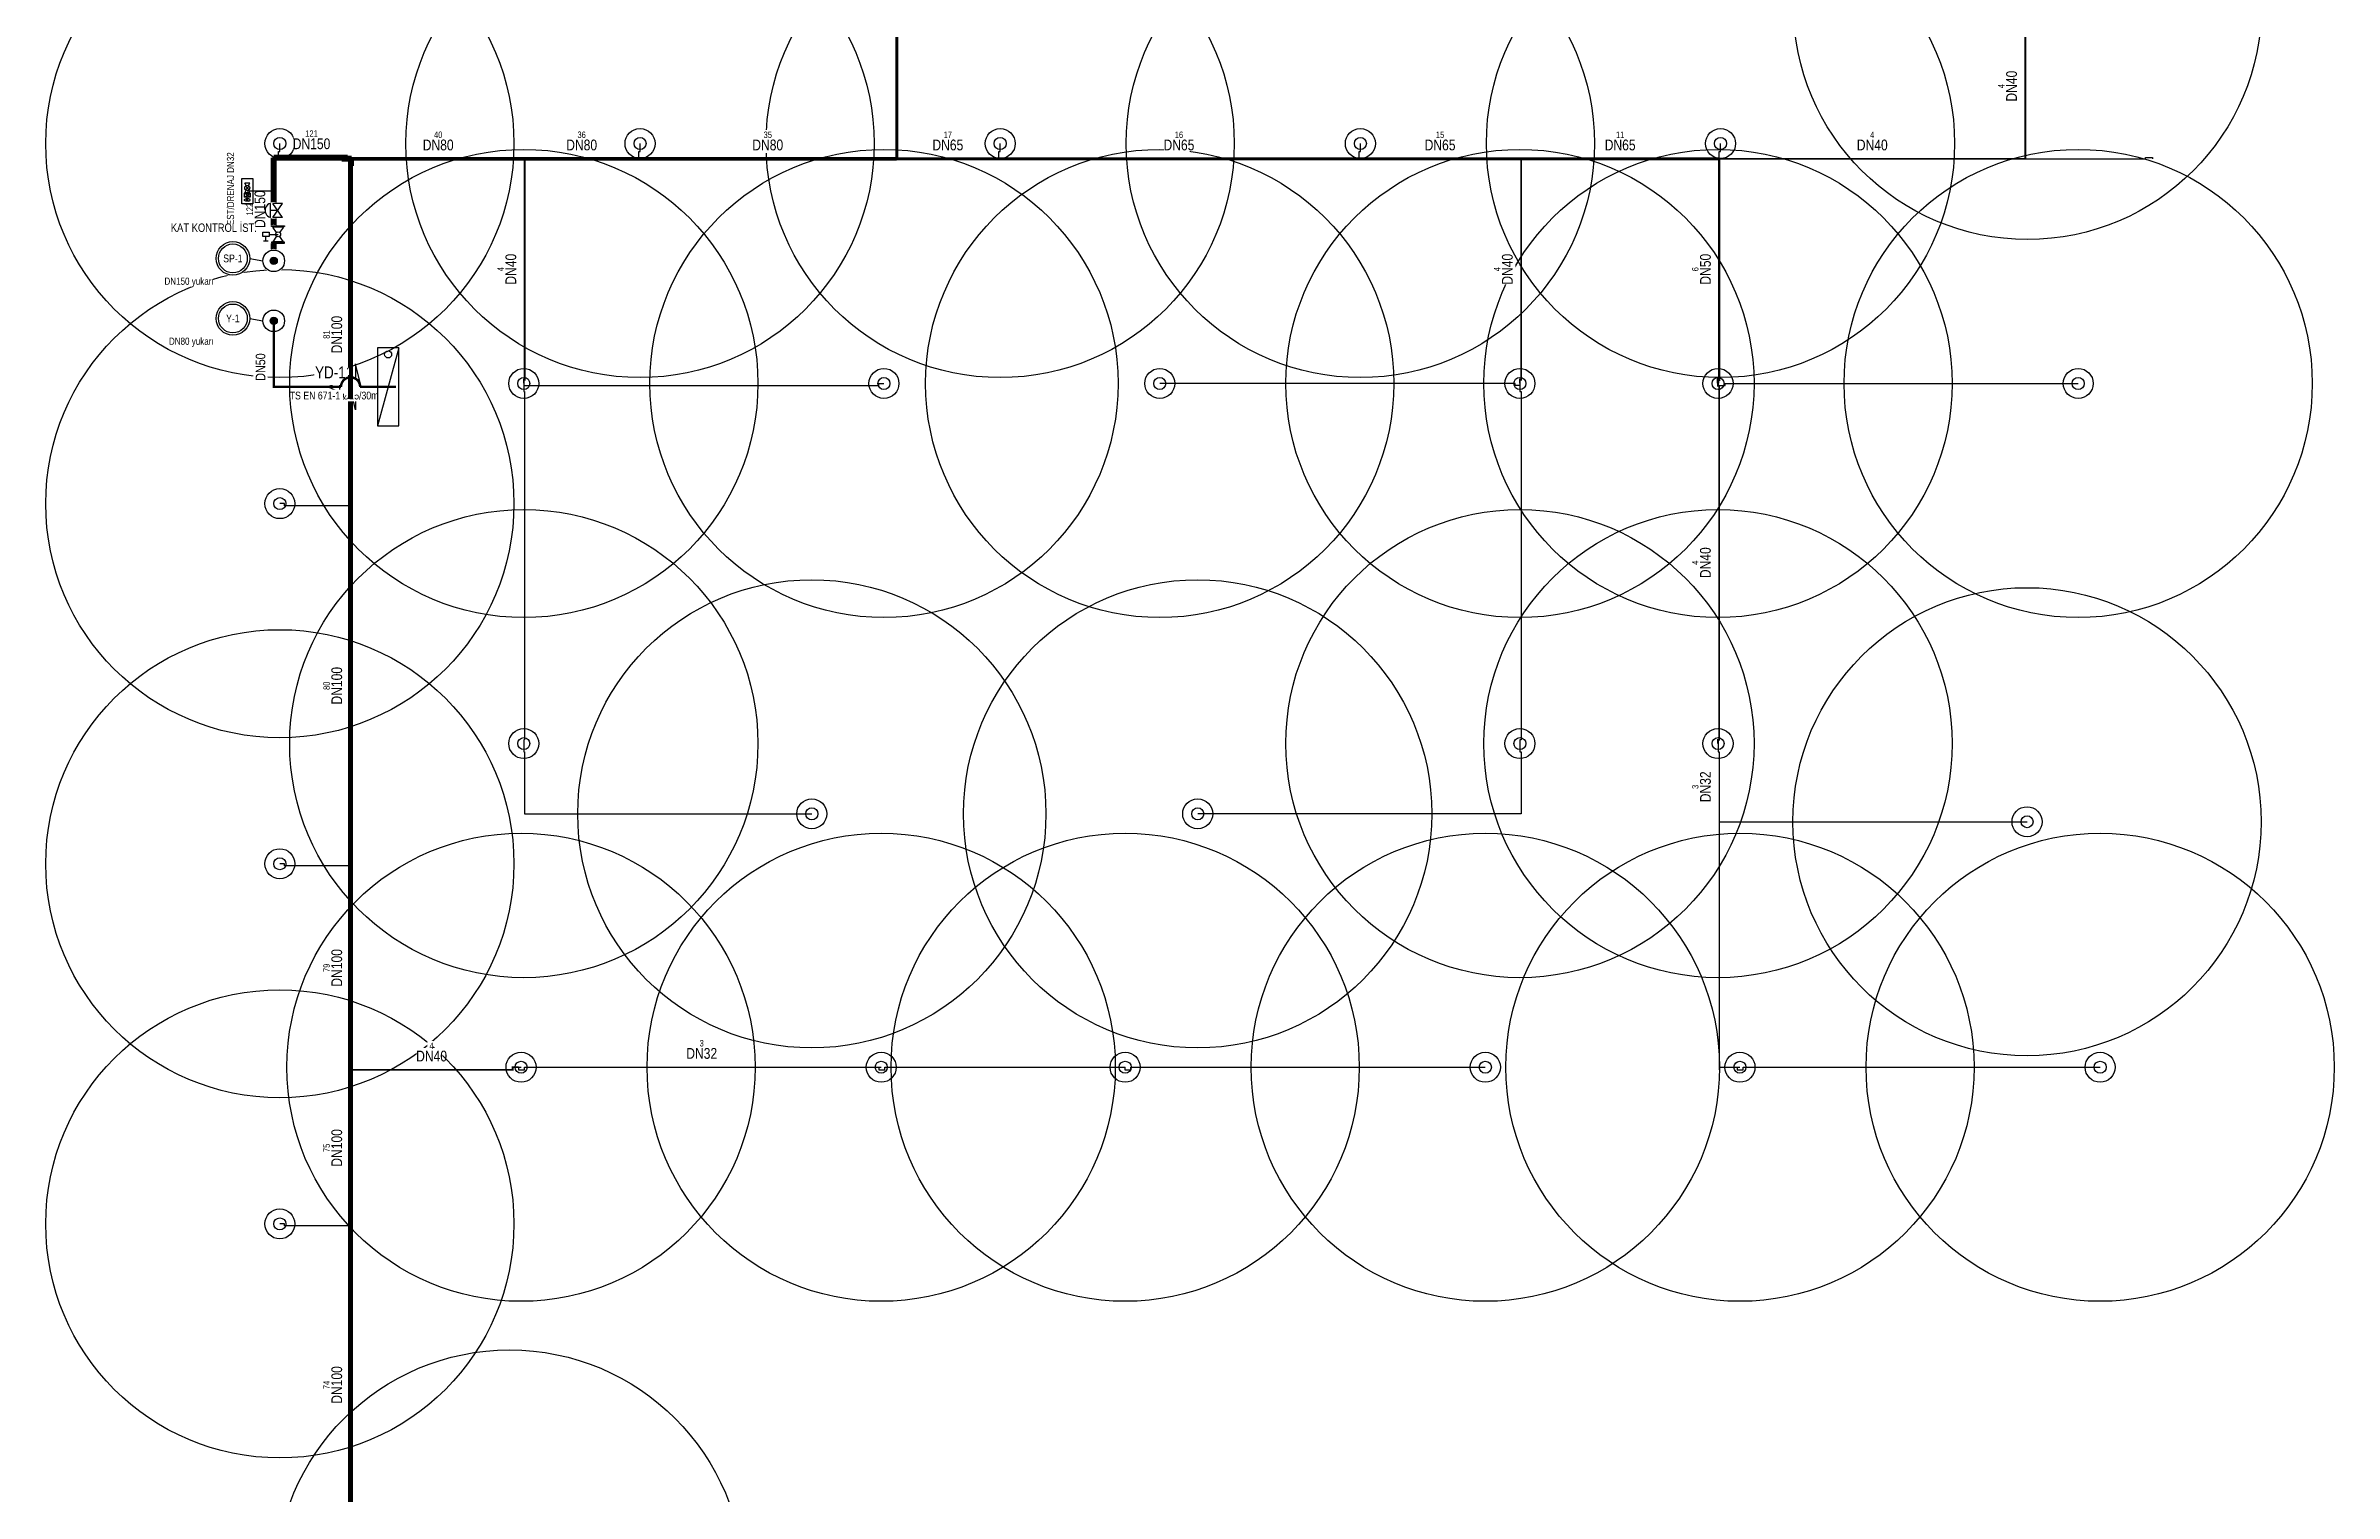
# Model space of a CAD drawing. Header units: centimetres. Extents: x 247996 to 269940, y -458027 to -450648.
# Drawn here: x 252467 to 254373, y -453262 to -452056 of the extents above; entities that cross this region are included whole.
import ezdxf
from ezdxf.enums import TextEntityAlignment as Align

# ---------------------------------------------------------------- set-up
doc = ezdxf.new("R2010")
doc.units = ezdxf.units.CM
for name, color, linetype in [('MTY-SPRINKLER', 15, 'Continuous'), ('MTY-SPRINKLER-BORU', 140, 'Continuous'), ('MTY-SPRINKLER-CAP', 141, 'Continuous'), ('MTY-SPRINKLER-KORUMA', 8, 'Continuous'), ('MTY-YANGIN-DOLAP', 1, 'Continuous'), ('MTY-YANGIN-DOLAP-BORU', 1, 'Continuous'), ('MTY-YANGIN-KOLON', 6, 'Continuous'), ('MTY-YANGIN-VANA', 1, 'Continuous')]:
    doc.layers.add(name, color=color, linetype=linetype)
doc.styles.add('ROTAS', font='arial.ttf')

# ---------------------------------------------------------------- blocks, each defined once
blk = doc.blocks.new('ASL-SPR-PE')
for radius in [12.5, 5]:
    blk.add_circle((0, 0), radius)
blk = doc.blocks.new('Y-KOLON')
blk.add_hatch(color=7).paths.add_polyline_path([(3, 0), (2.8, 1.1), (2.1, 2.1), (1.1, 2.8), (0, 3), (-1.1, 2.8), (-2.1, 2.1), (-2.8, 1.1), (-3, 0), (-2.8, -1.1), (-2.1, -2.1), (-1.1, -2.8), (0, -3), (1.1, -2.8), (2.1, -2.1), (2.8, -1.1)])
for radius in [9, 3]:
    blk.add_circle((0, 0), radius)
blk = doc.blocks.new('ASL-YD-PLAN')
for p, q in [((0, 32.8), (-5, 22)), ((-5, 22), (5, 22)), ((5, 22), (0, 32.8)), ((0, 22), (0, 12.3)), ((-21.2, 7.3), (0, 12.3)), ((21.2, 7.3), (-21.2, 7.3)), ((0, 2.3), (21.2, 7.3)), ((0, 2.3), (0, -7.8)), ((36, -32.8), (-36, -12.8)), ((30, -22.8), (30, -22.8))]:
    blk.add_line(p, q)
for points in [[(-36, -12.8), (-36, -32.8), (36, -32.8), (36, -12.8), (-36, -12.8)], [(36, -32.8), (-36, -12.8), (-36, -32.8), (36, -32.8)]]:
    blk.add_lwpolyline(points)
blk.add_circle((30, -22.8), 3.25)
blk = doc.blocks.new('ASL-IZL-KELEBEK')
for p, q in [((-4.4, -6.8), (-17.1, 1.9)), ((-17.1, -22.4), (-17.1, 1.9)), ((-15.3, 12.6), (-15.3, 23.4)), ((-15.3, 12.6), (-15.3, 23.4)), ((-15.3, 12.6), (-15.3, 23.4)), ((-15.3, 12.6), (-15.3, 23.4)), ((-15.3, 18), (-4.7, 18)), ((-15.3, 18), (-4.7, 18)), ((-15.3, 18), (-4.7, 18)), ((-15.3, 18), (-4.7, 18)), ((0.1, 10.8), (0.1, -10.2)), ((4.6, -6.7), (17.1, 1.9)), ((17.1, -22.4), (17.1, 1.9)), ((-17.1, -22.4), (-4.4, -13.6)), ((17.1, -22.4), (4.6, -13.7))]:
    blk.add_line(p, q)
for points in [[(-18.2, 4.8), (-20, 4.8), (-20, -25.2), (-18.2, -25.2), (-18.2, 4.8)], [(4.9, 25.2), (4.9, 10.8), (-4.7, 10.8), (-4.7, 25.2), (4.9, 25.2)], [(4.9, 25.2), (4.9, 10.8), (-4.7, 10.8), (-4.7, 25.2), (4.9, 25.2)], [(4.9, 25.2), (4.9, 10.8), (-4.7, 10.8), (-4.7, 25.2), (4.9, 25.2)], [(4.9, 25.2), (4.9, 10.8), (-4.7, 10.8), (-4.7, 25.2), (4.9, 25.2)], [(18.2, 4.8), (20, 4.8), (20, -25.2), (18.2, -25.2), (18.2, 4.8)]]:
    blk.add_lwpolyline(points)
blk.add_circle((0.1, -10.2), 5.68)
blk = doc.blocks.new('ASL-FS')
for p, q in [((-16.3, 7.7), (16.2, 7.7)), ((-16.2, -20), (-16.2, 2)), ((-16.2, 2), (16.3, -20)), ((-16.2, -20), (16.3, 2)), ((0.1, -9), (0.1, 7.7)), ((16.3, -20), (16.3, 2))]:
    blk.add_line(p, q)
blk.add_lwpolyline([(16.2, 7.7), (14.8, 11.1), (12.8, 14.1), (10.1, 16.6), (7, 18.5), (3.5, 19.6), (-0.1, 20), (-3.7, 19.6), (-7.2, 18.5), (-10.3, 16.6), (-12.9, 14.1), (-15, 11.1), (-16.3, 7.7)])
blk = doc.blocks.new('ASL-TEST')
for p, q in [((-34.2, 4.8), (-31.8, 10.2)), ((-28.5, 10.2), (-26.1, 4.8)), ((-27.4, 0), (-21.1, 0)), ((-21.1, 10.2), (-6.9, -10.2)), ((-21.1, -10.2), (-6.9, 10.2)), ((-21.1, 10.2), (-6.9, -10.2)), ((-21.1, -10.2), (-6.9, 10.2)), ((-6.9, 0), (-5.6, 0)), ((-5.6, 8.4), (3.3, 4)), ((-5.6, -8.4), (-5.6, 8.4)), ((5, -6.3), (17.5, 6.3)), ((5, 6.3), (17.5, -6.3)), ((19.2, 4), (28, 8.4)), ((28, -8.4), (28, 8.4)), ((-34.2, -4.8), (-31.8, -10.2)), ((-28.5, -10.2), (-26.1, -4.8)), ((-5.6, -8.4), (3.3, -4)), ((19.2, -4), (28, -8.4))]:
    blk.add_line(p, q)
for points in [[(-44.2, -18.7), (-44.2, 18.7), (44.2, 18.7), (44.2, -18.7), (-44.2, -18.7)], [(-34.2, -4.8), (-34.2, 4.8)], [(-27.4, -2.4), (-27.4, 2.4), (-33.2, 2.4), (-33.2, -2.4), (-27.4, -2.4)], [(-31.8, 10.2), (-28.5, 10.2)], [(-26.1, -4.8), (-26.1, 4.8)], [(-21.1, -10.2), (-21.1, 10.2), (-6.9, 10.2), (-6.9, -10.2), (-21.1, -10.2)], [(-31.8, -10.2), (-28.5, -10.2)]]:
    blk.add_lwpolyline(points)
blk.add_circle((11.2, 0), 8.88)

msp = doc.modelspace()

# ---------------------------------------------------------------- linework, layer by layer
at = {"layer": 'MTY-SPRINKLER-BORU'}
for points, const_width in [([(253176, -452150), (253176, -451829)], 2.5), ([(254116, -452150), (254116, -452029), (254117.8, -452029), (254117.8, -452024), (254117.8, -452022.2)], 1.5), ([(252657, -452235), (252657, -452149)], 5), ([(252657, -452149), (252661, -452149)], 5), ([(252661, -452149), (252716, -452149), (252716, -452150), (252722, -452150)], 5), ([(252722, -452150), (252722, -452154), (252721, -452154), (252721, -452439)], 4), ([(252722, -452150), (252866, -452150)], 3), ([(252866, -452150), (252961, -452150)], 3), ([(252866, -452150), (252866, -452334), (252865.3, -452334), (252865.3, -452337.2)], 1.5), ([(252961, -452150), (253176, -452150)], 3), ([(253176, -452150), (253261, -452150)], 2.5), ([(253261, -452150), (253561, -452150)], 2.5), ([(253561, -452150), (253696, -452150)], 2.5), ([(253696, -452150), (253696, -452334), (253695, -452334), (253695, -452337.2)], 1.5), ([(253696, -452150), (253861, -452150)], 2.5), ([(253861, -452150), (253861, -452334), (253860, -452334), (253860, -452337.2)], 2), ([(253861, -452150), (254116, -452150)], 1.5), ([(253860, -452337.2), (253860, -452339), (253861, -452339)], 1.5), ([(253861, -452339), (253861, -452634), (253860, -452634), (253860, -452637.2)], 1.5), ([(252721, -452439), (252721, -452739)], 4), ([(252721, -452739), (252721, -452909)], 4), ([(252721, -452909), (252721, -453039)], 4), ([(252721, -452909), (252856, -452909), (252856, -452906.8), (252861, -452906.8)], 1.5), ([(252721, -453039), (252721, -453304), (252722, -453304), (252722, -453310), (252821, -453310)], 4)]:
    msp.add_lwpolyline(points, dxfattribs=dict(at, const_width=const_width))
for points in [[(252657, -452149), (252656, -452149)], [(252661, -452149), (252661, -452144), (252662.1, -452144), (252662.1, -452137.3)], [(252961, -452150), (252961, -452144), (252962.1, -452144), (252962.1, -452137.3)], [(253261, -452150), (253261, -452144), (253262.1, -452144), (253262.1, -452137.3)], [(253561, -452150), (253561, -452144), (253562.1, -452144), (253562.1, -452137.3)], [(253861, -452150), (253861, -452149), (253861, -452144), (253862.1, -452144), (253862.1, -452137.3)], [(254116, -452150), (254216, -452150), (254216, -452149), (254222, -452149), (254222, -452150)], [(252865.3, -452337.2), (252865.3, -452339)], [(252865.3, -452339), (253161, -452339), (253161, -452337.2), (253165.3, -452337.2)], [(252865.3, -452339), (252865.3, -452344), (252866, -452344), (252866, -452634), (252865.3, -452634), (252865.3, -452637.2), (252865.3, -452644), (252866, -452644), (252866, -452695.7), (253105.2, -452695.7)], [(253695, -452339), (253691, -452339), (253691, -452337.2), (253395, -452337.2)], [(253695, -452339), (253695, -452344), (253696, -452344), (253696, -452634), (253695, -452634), (253695, -452637.2), (253695, -452644), (253696, -452644), (253696, -452695.7), (253426.6, -452695.7)], [(253695, -452337.2), (253695, -452339)], [(253861, -452339), (253866, -452339), (253866, -452337.2), (254160, -452337.2)], [(252721, -452439), (252666, -452439), (252666, -452437.3), (252662.1, -452437.3)], [(253860, -452637.2), (253860, -452644), (253861, -452644), (253861, -452702.3)], [(253861, -452702.3), (253861, -452704), (253861, -452906.8)], [(253861, -452702.3), (254117.5, -452702.3)], [(252721, -452739), (252666, -452739), (252666, -452737.3), (252662.1, -452737.3)], [(252861, -452906.8), (252861, -452909), (252866, -452909), (252866, -452906.8), (253161, -452906.8)], [(252861, -452906.8), (252863, -452906.8)], [(253161, -452906.8), (253161, -452909), (253166, -452909), (253166, -452906.8), (253366, -452906.8)], [(253161, -452906.8), (253163, -452906.8)], [(253366, -452906.8), (253366, -452909), (253371, -452909), (253371, -452906.8), (253666.2, -452906.8)], [(253366, -452906.8), (253366.2, -452906.8)], [(253861, -452906.8), (253861, -452909)], [(253861, -452906.8), (253876, -452906.8)], [(253876, -452906.8), (253876, -452909), (253881, -452909), (253881, -452906.8), (254178.3, -452906.8)], [(253876, -452906.8), (253878.3, -452906.8)], [(252721, -453039), (252666, -453039), (252666, -453037.3), (252662.1, -453037.3)]]:
    msp.add_lwpolyline(points, dxfattribs=at)
at = {"layer": 'MTY-SPRINKLER-KORUMA'}
for centre in [(254117.8, -452022.2), (252662.1, -452137.3), (252962.1, -452137.3), (253262.1, -452137.3), (253562.1, -452137.3), (253862.1, -452137.3), (252865.3, -452337.2), (253165.3, -452337.2), (253395, -452337.2), (253695, -452337.2), (253860, -452337.2), (254160, -452337.2), (252662.1, -452437.3), (252865.3, -452637.2), (253695, -452637.2), (253860, -452637.2), (253105.2, -452695.7), (253426.6, -452695.7), (254117.4, -452702.3), (252662.1, -452737.3), (252863, -452906.8), (253163, -452906.8), (253366.2, -452906.8), (253666.2, -452906.8), (253878.3, -452906.8), (254178.3, -452906.8), (252662.1, -453037.3), (252853.5, -453337.3)]:
    msp.add_circle(centre, 195, dxfattribs=at)

# ---------------------------------------------------------------- block references
at = {"layer": 'MTY-SPRINKLER'}
for p in [(252662.1, -452137.3), (252962.1, -452137.3), (253262.1, -452137.3), (253562.1, -452137.3), (253862.1, -452137.3), (252865.3, -452337.2), (253165.3, -452337.2), (253395, -452337.2), (253695, -452337.2), (253860, -452337.2), (254160, -452337.2), (252662.1, -452437.3), (252865.3, -452637.2), (253695, -452637.2), (253860, -452637.2), (253105.2, -452695.7), (253426.6, -452695.7), (254117.4, -452702.3), (252662.1, -452737.3), (252863, -452906.8), (253163, -452906.8), (253366.2, -452906.8), (253666.2, -452906.8), (253878.3, -452906.8), (254178.3, -452906.8), (252662.1, -453037.3)]:
    msp.add_blockref('ASL-SPR-PE', p, dxfattribs=at)

# ---------------------------------------------------------------- next in the draw order: wipeouts: each hides what was drawn before it
for points in [[(254111.2, -452102), (254111.2, -452080.6), (254097.8, -452080.6), (254097.8, -452102)], [(252673.7, -452144.2), (252699.7, -452144.2), (252699.7, -452130.8), (252673.7, -452130.8)], [(252781.5, -452145.2), (252802.9, -452145.2), (252802.9, -452131.8), (252781.5, -452131.8)], [(252901, -452145.2), (252922.4, -452145.2), (252922.4, -452131.8), (252901, -452131.8)], [(253056, -452145.2), (253077.4, -452145.2), (253077.4, -452131.8), (253056, -452131.8)], [(253206, -452145.2), (253227.4, -452145.2), (253227.4, -452131.8), (253206, -452131.8)], [(253398.5, -452145.2), (253419.9, -452145.2), (253419.9, -452131.8), (253398.5, -452131.8)], [(253616, -452145.2), (253637.4, -452145.2), (253637.4, -452131.8), (253616, -452131.8)], [(253766, -452145.2), (253787.4, -452145.2), (253787.4, -452131.8), (253766, -452131.8)], [(253976, -452145.2), (253997.4, -452145.2), (253997.4, -452131.8), (253976, -452131.8)], [(252652.2, -452206.8), (252652.2, -452180.8), (252638.8, -452180.8), (252638.8, -452206.8)], [(252667, -452235), (252666.2, -452231.2), (252664.1, -452227.9), (252660.8, -452225.8), (252657, -452225), (252653.2, -452225.8), (252649.9, -452227.9), (252647.8, -452231.2), (252647, -452235), (252647.8, -452238.8), (252649.9, -452242.1), (252653.2, -452244.2), (252657, -452245), (252660.8, -452244.2), (252664.1, -452242.1), (252666.2, -452238.8)], [(252861.2, -452254.5), (252861.2, -452233.1), (252847.8, -452233.1), (252847.8, -452254.5)], [(253691.2, -452254.5), (253691.2, -452233.1), (253677.8, -452233.1), (253677.8, -452254.5)], [(253856.2, -452254.5), (253856.2, -452233.1), (253842.8, -452233.1), (253842.8, -452254.5)], [(252667, -452285), (252666.2, -452281.2), (252664.1, -452277.9), (252660.8, -452275.8), (252657, -452275), (252653.2, -452275.8), (252649.9, -452277.9), (252647.8, -452281.2), (252647, -452285), (252647.8, -452288.8), (252649.9, -452292.1), (252653.2, -452294.2), (252657, -452295), (252660.8, -452294.2), (252664.1, -452292.1), (252666.2, -452288.8)], [(252716.2, -452311.3), (252716.2, -452285.3), (252702.8, -452285.3), (252702.8, -452311.3)], [(253856.2, -452499), (253856.2, -452477.6), (253842.8, -452477.6), (253842.8, -452499)], [(252716.2, -452603.8), (252716.2, -452577.8), (252702.8, -452577.8), (252702.8, -452603.8)], [(253856.2, -452685.7), (253856.2, -452664.2), (253842.8, -452664.2), (253842.8, -452685.7)], [(252716.2, -452838.8), (252716.2, -452812.8), (252702.8, -452812.8), (252702.8, -452838.8)], [(252776, -452904.2), (252797.4, -452904.2), (252797.4, -452890.8), (252776, -452890.8)], [(253001, -452902.1), (253022.4, -452902.1), (253022.4, -452888.6), (253001, -452888.6)], [(252716.2, -452988.8), (252716.2, -452962.8), (252702.8, -452962.8), (252702.8, -452988.8)], [(252716.2, -453186.3), (252716.2, -453160.3), (252702.8, -453160.3), (252702.8, -453186.3)]]:
    msp.add_wipeout(points)

# ---------------------------------------------------------------- next in the draw order: block references
at = {"layer": 'MTY-YANGIN-KOLON'}
for p in [(252657, -452235), (252657, -452285)]:
    msp.add_blockref('Y-KOLON', p, dxfattribs=at)

# ---------------------------------------------------------------- next in the draw order: texts
at = {"layer": 'MTY-SPRINKLER-CAP', "style": 'ROTAS', "width": 0.8}
for s, p in [('DN40', (254104.5, -452089.5)), ('DN150', (252645.5, -452192)), ('DN40', (252854.5, -452242)), ('DN40', (253684.5, -452242)), ('DN50', (253849.5, -452242)), ('DN100', (252709.5, -452296.5)), ('DN40', (253849.5, -452486.5)), ('DN100', (252709.5, -452589)), ('DN32', (253849.5, -452673.2)), ('DN100', (252709.5, -452824)), ('DN100', (252709.5, -452974)), ('DN100', (252709.5, -453171.5))]:
    msp.add_text(s, height=9, rotation=90, dxfattribs=at).set_placement(p, align=Align.MIDDLE_CENTER)
for s, p in [('DN150', (252688.5, -452137.5)), ('DN80', (252794, -452138.5)), ('DN80', (252913.5, -452138.5)), ('DN80', (253068.5, -452138.5)), ('DN65', (253218.5, -452138.5)), ('DN65', (253411, -452138.5)), ('DN65', (253628.5, -452138.5)), ('DN65', (253778.5, -452138.5)), ('DN40', (253988.5, -452138.5)), ('DN40', (252788.5, -452897.5)), ('DN32', (253013.5, -452895.3))]:
    msp.add_text(s, height=9, dxfattribs=at).set_placement(p, align=Align.MIDDLE_CENTER)

# ---------------------------------------------------------------- next in the draw order: wipeouts: each hides what was drawn before it
for points in [[(252638, -452233), (252636.9, -452227.3), (252633.6, -452222.4), (252628.7, -452219.1), (252623, -452218), (252617.3, -452219.1), (252612.4, -452222.4), (252609.1, -452227.3), (252608, -452233), (252609.1, -452238.7), (252612.4, -452243.6), (252617.3, -452246.9), (252623, -452248), (252628.7, -452246.9), (252633.6, -452243.6), (252636.9, -452238.7)], [(252638, -452283), (252636.9, -452277.3), (252633.6, -452272.4), (252628.7, -452269.1), (252623, -452268), (252617.3, -452269.1), (252612.4, -452272.4), (252609.1, -452277.3), (252608, -452283), (252609.1, -452288.7), (252612.4, -452293.6), (252617.3, -452296.9), (252623, -452298), (252628.7, -452296.9), (252633.6, -452293.6), (252636.9, -452288.7)]]:
    msp.add_wipeout(points)

# ---------------------------------------------------------------- next in the draw order: linework, layer by layer
at = {"layer": 'MTY-YANGIN-KOLON'}
for p, q in [((252637, -452233), (252648, -452235)), ((252637, -452283), (252648, -452285))]:
    msp.add_line(p, q, dxfattribs=at)
for centre, radius in [((252623, -452233), 14), ((252623, -452233), 12), ((252623, -452283), 14), ((252623, -452283), 12)]:
    msp.add_circle(centre, radius, dxfattribs=at)

# ---------------------------------------------------------------- next in the draw order: texts
at = {"layer": 'MTY-YANGIN-KOLON', "style": 'ROTAS', "width": 0.8}
for s, p in [('SP-1', (252623, -452233)), ('Y-1', (252623, -452283))]:
    msp.add_text(s, height=6.5, dxfattribs=at).set_placement(p, align=Align.MIDDLE_CENTER)

# ---------------------------------------------------------------- next in the draw order: wipeouts: each hides what was drawn before it
for points in [[(254100, -452093), (254100, -452088.2), (254091.9, -452088.2), (254091.9, -452093)], [(252682.3, -452133), (252692.5, -452133), (252692.5, -452124.9), (252682.3, -452124.9)], [(252789.2, -452134), (252796.7, -452134), (252796.7, -452125.9), (252789.2, -452125.9)], [(252908.7, -452134), (252916.2, -452134), (252916.2, -452125.9), (252908.7, -452125.9)], [(253063.7, -452134), (253071.2, -452134), (253071.2, -452125.9), (253063.7, -452125.9)], [(253213.7, -452134), (253221.2, -452134), (253221.2, -452125.9), (253213.7, -452125.9)], [(253406.2, -452134), (253413.7, -452134), (253413.7, -452125.9), (253406.2, -452125.9)], [(253623.7, -452134), (253631.2, -452134), (253631.2, -452125.9), (253623.7, -452125.9)], [(253773.7, -452134), (253781.2, -452134), (253781.2, -452125.9), (253773.7, -452125.9)], [(253985, -452134), (253989.8, -452134), (253989.8, -452125.9), (253985, -452125.9)], [(252641, -452198.2), (252641, -452188), (252632.9, -452188), (252632.9, -452198.2)], [(252850, -452245.5), (252850, -452240.7), (252841.9, -452240.7), (252841.9, -452245.5)], [(253680, -452245.5), (253680, -452240.7), (253671.9, -452240.7), (253671.9, -452245.5)], [(253845, -452245.5), (253845, -452240.7), (253836.9, -452240.7), (253836.9, -452245.5)], [(252705, -452301.3), (252705, -452293.8), (252696.9, -452293.8), (252696.9, -452301.3)], [(253845, -452490), (253845, -452485.2), (253836.9, -452485.2), (253836.9, -452490)], [(252705, -452593.8), (252705, -452586.3), (252696.9, -452586.3), (252696.9, -452593.8)], [(253845, -452676.6), (253845, -452671.8), (253836.9, -452671.8), (253836.9, -452676.6)], [(252705, -452828.8), (252705, -452821.3), (252696.9, -452821.3), (252696.9, -452828.8)], [(252785, -452893), (252789.8, -452893), (252789.8, -452884.9), (252785, -452884.9)], [(253010, -452890.8), (253014.8, -452890.8), (253014.8, -452882.7), (253010, -452882.7)], [(252705, -452978.8), (252705, -452971.3), (252696.9, -452971.3), (252696.9, -452978.8)], [(252705, -453176.3), (252705, -453168.8), (252696.9, -453168.8), (252696.9, -453176.3)]]:
    msp.add_wipeout(points)

# ---------------------------------------------------------------- next in the draw order: linework, layer by layer
at = {"layer": 'MTY-YANGIN-DOLAP-BORU', "const_width": 2}
msp.add_lwpolyline([(252657, -452285), (252657, -452340), (252758.8, -452340)], dxfattribs=at)

# ---------------------------------------------------------------- next in the draw order: block references
at = {"layer": 'MTY-YANGIN-DOLAP', "xscale": 0.9, "yscale": 0.9, "rotation": 90}
msp.add_blockref('ASL-YD-PLAN', (252731.8, -452340), dxfattribs=at)
at = {"layer": 'MTY-YANGIN-VANA', "xscale": 0.24, "yscale": 0.24, "rotation": 90}
msp.add_blockref('ASL-TEST', (252635, -452177), dxfattribs=at)

# ---------------------------------------------------------------- next in the draw order: texts
at = {"layer": 'MTY-SPRINKLER-CAP', "style": 'ROTAS', "width": 0.8}
for s, p in [('4', (254096, -452089.5)), ('122', (252637, -452192)), ('4', (252846, -452242)), ('4', (253676, -452242)), ('6', (253841, -452242)), ('81', (252701, -452296.5)), ('4', (253841, -452486.5)), ('80', (252701, -452589)), ('3', (253841, -452673.2)), ('79', (252701, -452824)), ('75', (252701, -452974)), ('74', (252701, -453171.5))]:
    msp.add_text(s, height=5.4, rotation=90, dxfattribs=at).set_placement(p, align=Align.MIDDLE_CENTER)
for s, p in [('121', (252688.5, -452129)), ('40', (252794, -452130)), ('36', (252913.5, -452130)), ('35', (253068.5, -452130)), ('17', (253218.5, -452130)), ('16', (253411, -452130)), ('15', (253628.5, -452130)), ('11', (253778.5, -452130)), ('4', (253988.5, -452130)), ('4', (252788.5, -452889)), ('3', (253013.5, -452886.8))]:
    msp.add_text(s, height=5.4, dxfattribs=at).set_placement(p, align=Align.MIDDLE_CENTER)

# ---------------------------------------------------------------- next in the draw order: wipeouts: each hides what was drawn before it
for points in [[(252567.7, -452256.5), (252605.8, -452256.5), (252605.8, -452247.5), (252567.7, -452247.5)], [(252570.7, -452306.5), (252605.8, -452306.5), (252605.8, -452297.5), (252570.7, -452297.5)]]:
    msp.add_wipeout(points)

# ---------------------------------------------------------------- next in the draw order: texts
at = {"layer": 'MTY-YANGIN-KOLON', "style": 'ROTAS', "width": 0.8}
for s, p in [('DN150 yukarı', (252607, -452249)), ('DN80 yukarı', (252607, -452299))]:
    msp.add_text(s, height=6, dxfattribs=at).set_placement(p, align=Align.TOP_RIGHT)

# ---------------------------------------------------------------- next in the draw order: wipeouts: each hides what was drawn before it
for points in [[(252665, -452213), (252664.4, -452209.9), (252662.7, -452207.3), (252660.1, -452205.6), (252657, -452205), (252653.9, -452205.6), (252651.3, -452207.3), (252649.6, -452209.9), (252649, -452213), (252649.6, -452216.1), (252651.3, -452218.7), (252653.9, -452220.4), (252657, -452221), (252660.1, -452220.4), (252662.7, -452218.7), (252664.4, -452216.1)], [(252652, -452334.6), (252652, -452315.6), (252640, -452315.6), (252640, -452334.6)], [(252690.9, -452338.5), (252719.7, -452338.5), (252719.7, -452323.5), (252690.9, -452323.5)]]:
    msp.add_wipeout(points)

# ---------------------------------------------------------------- next in the draw order: block references
at = {"layer": 'MTY-YANGIN-VANA', "xscale": 0.36, "yscale": 0.36, "rotation": 90}
msp.add_blockref('ASL-IZL-KELEBEK', (252657, -452213), dxfattribs=at)

# ---------------------------------------------------------------- next in the draw order: texts
at = {"layer": 'MTY-YANGIN-DOLAP', "style": 'ROTAS', "width": 0.8}
msp.add_text('DN50', height=8, rotation=90, dxfattribs=at).set_placement((252646, -452323.5), align=Align.MIDDLE_CENTER)
msp.add_text('YD-11', height=10, dxfattribs=at).set_placement((252707.3, -452336), align=Align.BOTTOM_CENTER)

# ---------------------------------------------------------------- next in the draw order: wipeouts: each hides what was drawn before it
for points in [[(252664, -452193), (252663.5, -452190.3), (252661.9, -452188.1), (252659.7, -452186.5), (252657, -452186), (252654.3, -452186.5), (252652.1, -452188.1), (252650.5, -452190.3), (252650, -452193), (252650.5, -452195.7), (252652.1, -452197.9), (252654.3, -452199.5), (252657, -452200), (252659.7, -452199.5), (252661.9, -452197.9), (252663.5, -452195.7)], [(252674.1, -452352.1), (252738, -452352.1), (252738, -452342.4), (252674.1, -452342.4)]]:
    msp.add_wipeout(points)

# ---------------------------------------------------------------- next in the draw order: linework, layer by layer
at = {"layer": 'MTY-SPRINKLER-BORU'}
msp.add_lwpolyline([(252657, -452177), (252635, -452177)], dxfattribs=at)

# ---------------------------------------------------------------- next in the draw order: block references
at = {"layer": 'MTY-YANGIN-VANA', "xscale": 0.36, "yscale": 0.36, "rotation": 90}
msp.add_blockref('ASL-FS', (252657, -452193), dxfattribs=at)

# ---------------------------------------------------------------- next in the draw order: texts
at = {"layer": 'MTY-YANGIN-DOLAP', "style": 'ROTAS', "width": 0.8}
msp.add_text('TS EN 671-1 Ø25/30m', height=6.5, dxfattribs=at).set_placement((252707.3, -452344), align=Align.TOP_CENTER)

# ---------------------------------------------------------------- next in the draw order: wipeouts: each hides what was drawn before it
for points in [[(252625.5, -452203.2), (252625.5, -452153.2), (252616.5, -452153.2), (252616.5, -452203.2)], [(252729, -452340), (252728.4, -452336.9), (252726.7, -452334.3), (252724.1, -452332.6), (252721, -452332), (252717.9, -452332.6), (252715.3, -452334.3), (252713.6, -452336.9), (252713, -452340), (252713.6, -452343.1), (252715.3, -452345.7), (252717.9, -452347.4), (252721, -452348), (252724.1, -452347.4), (252726.7, -452345.7), (252728.4, -452343.1)]]:
    msp.add_wipeout(points)

# ---------------------------------------------------------------- next in the draw order: linework, layer by layer
at = {"layer": 'MTY-SPRINKLER-BORU', "const_width": 4}
msp.add_lwpolyline([(252721, -452330), (252721, -452350)], dxfattribs=at)
at = {"layer": 'MTY-YANGIN-DOLAP-BORU', "const_width": 2}
msp.add_lwpolyline([(252713, -452340), (252713.3, -452337.9), (252714.1, -452336), (252715.3, -452334.3), (252717, -452333.1), (252718.9, -452332.3), (252721, -452332), (252723.1, -452332.3), (252725, -452333.1), (252726.7, -452334.3), (252727.9, -452336), (252728.7, -452337.9), (252729, -452340)], dxfattribs=at)

# ---------------------------------------------------------------- next in the draw order: texts
at = {"layer": 'MTY-YANGIN-VANA', "style": 'ROTAS', "width": 0.8}
msp.add_text('TEST/DRENAJ DN32', height=6, rotation=90, dxfattribs=at).set_placement((252621, -452177), align=Align.MIDDLE_CENTER)

# ---------------------------------------------------------------- next in the draw order: wipeouts: each hides what was drawn before it
msp.add_wipeout([(252583.2, -452214.8), (252641.6, -452214.8), (252641.6, -452204.2), (252583.2, -452204.2)])

# ---------------------------------------------------------------- next in the draw order: texts
msp.add_text('KAT KONTROL İST.', height=7, dxfattribs=at).set_placement((252643, -452213), align=Align.BOTTOM_RIGHT)

doc.saveas('drawing.dxf')
